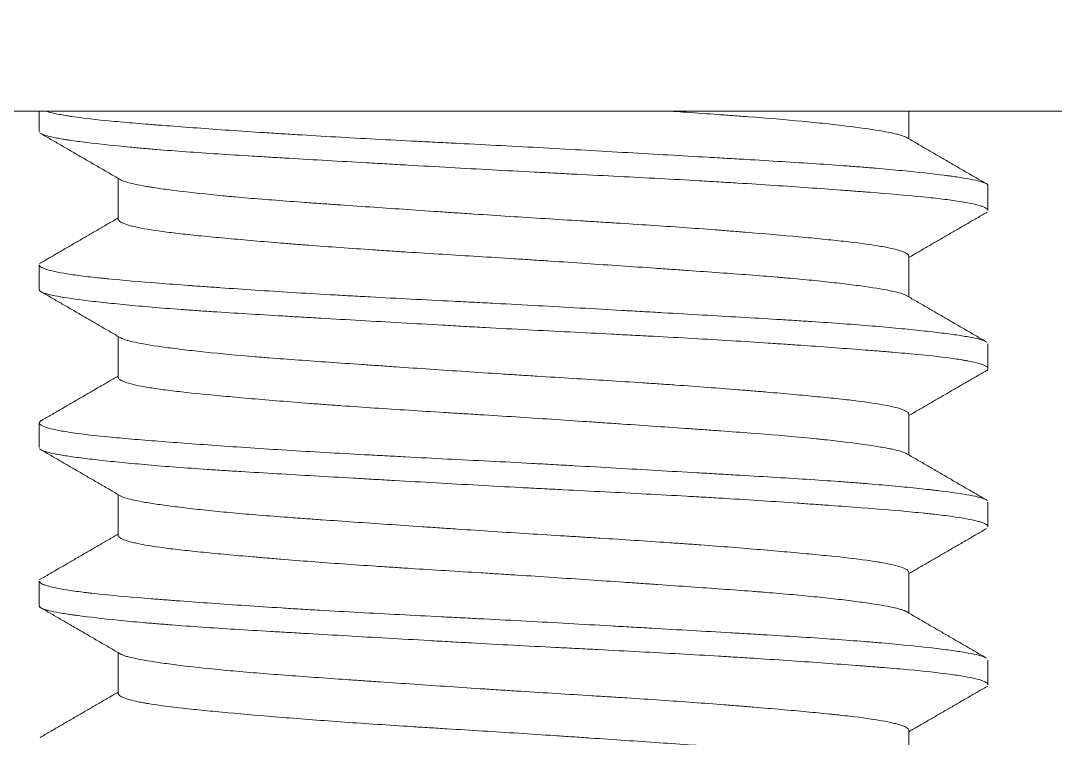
# Model space of a CAD drawing. Header units: millimetres. Extents: x 5401 to 6241, y 1473 to 2067.
# Drawn here: x 5785.47 to 5792.02, y 1698.27 to 1702.81 of the extents above; entities that cross this region are included whole.
import ezdxf

# ---------------------------------------------------------------- set-up
doc = ezdxf.new("R2010")
doc.units = ezdxf.units.MM
doc.layers.add('DIM', color=3, linetype='Continuous')
doc.styles.get("Standard").update_dxf_attribs({"font": 'arial.ttf'})
doc.dimstyles.new('사본 ISO-25', dxfattribs={"dimtxt": 7, "dimasz": 7, "dimexe": 2.1, "dimexo": 2.1, "dimgap": 2, "dimtad": 1, "dimtih": 1, "dimtoh": 1, "dimdec": 1, "dimdsep": 46, "dimtxsty": 'Standard', "dimcen": 0, "dimclrd": 3, "dimclre": 3, "dimclrt": 4, "dimazin": 2, "dimtp": 0.1, "dimtm": 0.1, "dimtfac": 0.714286, "dimtdec": 1, "dimtmove": 0, "dimatfit": 3, "dimfxl": 1, "dimarcsym": 0})

msp = doc.modelspace()

# ---------------------------------------------------------------- linework, layer by layer
at = {"color": 7, "linetype": 'Continuous', "lineweight": 18}
for p, q in [((5804.3896, 1702.2367), (5755.7896, 1702.2367)), ((5785.5897, 1702.1086), (5785.5897, 1702.2367)), ((5791.0897, 1702.2367), (5791.0897, 1702.062)), ((5786.0897, 1701.5534), (5786.0897, 1701.8115)), ((5791.5897, 1701.7646), (5791.5897, 1701.6094)), ((5791.0897, 1701.32), (5791.0897, 1701.062)), ((5785.5897, 1701.1093), (5785.5897, 1701.264)), ((5786.0897, 1700.5531), (5786.0897, 1700.8117)), ((5791.5897, 1700.7644), (5791.5897, 1700.6086)), ((5791.0897, 1700.3205), (5791.0897, 1700.062)), ((5785.5897, 1700.1092), (5785.5897, 1700.2648)), ((5786.0897, 1699.553), (5786.0897, 1699.8115)), ((5791.5897, 1699.7641), (5791.5897, 1699.6094)), ((5791.0897, 1699.3204), (5791.0897, 1699.0618)), ((5785.5897, 1699.1089), (5785.5897, 1699.2642)), ((5786.0897, 1698.5535), (5786.0897, 1698.8114)), ((5791.5897, 1698.7649), (5791.5897, 1698.6089)), ((5791.0897, 1698.3202), (5791.0897, 1698.062))]:
    msp.add_line(p, q, dxfattribs=at)
for points, knots in [([(5791.5897, 1701.7646), (5791.5898, 1701.7663), (5791.5894, 1701.7679), (5791.5878, 1701.7707), (5791.5869, 1701.7719), (5791.5846, 1701.7742), (5791.5832, 1701.7754), (5791.5682, 1701.7858), (5791.5389, 1701.7946), (5791.4719, 1701.8082), (5791.4457, 1701.8128), (5791.4006, 1701.8197), (5791.3845, 1701.8221), (5791.359, 1701.8256), (5791.3502, 1701.8268), (5791.3322, 1701.8292), (5791.3229, 1701.8304), (5791.238, 1701.8412), (5791.1489, 1701.851), (5790.9953, 1701.8659), (5790.9408, 1701.8708), (5790.8683, 1701.877), (5790.8536, 1701.8783), (5790.8238, 1701.8807), (5790.8086, 1701.882), (5790.7626, 1701.8856), (5790.7313, 1701.888), (5790.5717, 1701.8999), (5790.4342, 1701.9089), (5790.2132, 1701.9225), (5790.1371, 1701.927), (5790.0191, 1701.9339), (5789.9791, 1701.9363), (5789.8987, 1701.941), (5789.8581, 1701.9433), (5789.6537, 1701.9551), (5789.4852, 1701.9648), (5789.2247, 1701.9797), (5789.1366, 1701.9847), (5788.9579, 1701.9948), (5788.8686, 1701.9998), (5788.6902, 1702.0096), (5788.601, 1702.0144), (5788.4227, 1702.0238), (5788.3336, 1702.0283), (5788.2001, 1702.0351), (5788.1556, 1702.0374), (5788.0666, 1702.0419), (5788.022, 1702.0442), (5787.8897, 1702.051), (5787.8028, 1702.0555), (5787.5465, 1702.0692), (5787.381, 1702.0785), (5787.1812, 1702.0907), (5787.1416, 1702.0931), (5787.0631, 1702.0981), (5787.0245, 1702.1006), (5786.9105, 1702.108), (5786.7638, 1702.1179), (5786.6272, 1702.1278), (5786.4956, 1702.1375), (5786.4324, 1702.1422), (5786.3414, 1702.1492), (5786.3116, 1702.1516), (5786.254, 1702.1562), (5786.226, 1702.1585), (5786.1448, 1702.1653), (5786.0941, 1702.1698), (5785.9521, 1702.1834), (5785.871, 1702.1926), (5785.7956, 1702.2035), (5785.7874, 1702.2047), (5785.7716, 1702.2071), (5785.7487, 1702.2107), (5785.728, 1702.2144), (5785.6896, 1702.2218), (5785.6614, 1702.2282), (5785.6397, 1702.2347), (5785.635, 1702.2363)], [0, 0, 0, 0, 0.010496, 0.010496, 0.018037, 0.018037, 0.025578, 0.025578, 0.085906, 0.085906, 0.11607, 0.11607, 0.131153, 0.131153, 0.138694, 0.138694, 0.146235, 0.146235, 0.206563, 0.206563, 0.236727, 0.236727, 0.244268, 0.244268, 0.251809, 0.251809, 0.266891, 0.266891, 0.327219, 0.327219, 0.357383, 0.357383, 0.372465, 0.372465, 0.387547, 0.387547, 0.447876, 0.447876, 0.47804, 0.47804, 0.508204, 0.508204, 0.538368, 0.538368, 0.568532, 0.568532, 0.583614, 0.583614, 0.598696, 0.598696, 0.62886, 0.62886, 0.689189, 0.689189, 0.704271, 0.704271, 0.719353, 0.719353, 0.749517, 0.779681, 0.779681, 0.809845, 0.809845, 0.824927, 0.824927, 0.840009, 0.840009, 0.870173, 0.870173, 0.930502, 0.930502, 0.938043, 0.938043, 0.945584, 0.960666, 0.960666, 0.99083, 1, 1, 1, 1]), ([(5791.076, 1702.07), (5791.0672, 1702.0752), (5791.054, 1702.0804), (5791.0288, 1702.0878), (5791.0202, 1702.0902), (5791.0012, 1702.0948), (5790.9908, 1702.0972), (5790.9571, 1702.1043), (5790.9314, 1702.109), (5790.8451, 1702.1234), (5790.7753, 1702.1332), (5790.6726, 1702.1457), (5790.6513, 1702.1482), (5790.6071, 1702.1532), (5790.5842, 1702.1558), (5790.5137, 1702.1633), (5790.4644, 1702.1683), (5790.309, 1702.183), (5790.196, 1702.1923), (5790.0579, 1702.2028), (5790.0424, 1702.204), (5790.0111, 1702.2063), (5789.9952, 1702.2075), (5789.9475, 1702.211), (5789.9153, 1702.2133), (5789.8177, 1702.2204), (5789.7511, 1702.2251), (5789.6559, 1702.2317), (5789.6285, 1702.2336), (5789.6009, 1702.2355)], [0, 0, 0, 0, 0.097221, 0.097221, 0.140624, 0.140624, 0.184026, 0.184026, 0.270832, 0.270832, 0.444443, 0.444443, 0.487846, 0.487846, 0.531249, 0.531249, 0.618055, 0.618055, 0.791666, 0.791666, 0.813368, 0.813368, 0.835069, 0.835069, 0.878472, 0.878472, 0.965278, 0.965278, 1, 1, 1, 1]), ([(5785.5997, 1702.0958), (5785.6006, 1702.0952), (5785.6016, 1702.0946), (5785.6193, 1702.085), (5785.6515, 1702.0761), (5785.7117, 1702.0647), (5785.7247, 1702.0624), (5785.7458, 1702.0589), (5785.753, 1702.0578), (5785.768, 1702.0554), (5785.8067, 1702.0496), (5785.8509, 1702.0437), (5785.9676, 1702.0293), (5786.0593, 1702.0195), (5786.1784, 1702.0082), (5786.1919, 1702.007), (5786.2193, 1702.0045), (5786.2332, 1702.0032), (5786.2755, 1701.9995), (5786.3044, 1701.997), (5786.3931, 1701.9897), (5786.4549, 1701.9849), (5786.6485, 1701.9708), (5786.7881, 1701.9619), (5786.9577, 1701.9516), (5786.9767, 1701.9505), (5787.0149, 1701.9482), (5787.0726, 1701.9447), (5787.1311, 1701.9413), (5787.2494, 1701.9343), (5787.4103, 1701.925), (5787.5773, 1701.9154), (5787.7049, 1701.9081), (5787.7693, 1701.9044), (5787.8346, 1701.9007), (5787.8783, 1701.8982), (5787.9003, 1701.8969), (5788.0983, 1701.8856), (5788.2754, 1701.8756), (5788.5425, 1701.861), (5788.6318, 1701.8563), (5788.7661, 1701.8493), (5788.811, 1701.847), (5788.9008, 1701.8424), (5788.9458, 1701.8401), (5789.1688, 1701.8287), (5789.3429, 1701.8199), (5789.5975, 1701.8061), (5789.6813, 1701.8015), (5789.8053, 1701.7943), (5789.8464, 1701.7919), (5789.9279, 1701.7871), (5789.968, 1701.7847), (5790.1658, 1701.7725), (5790.3148, 1701.7625), (5790.5245, 1701.7477), (5790.5922, 1701.7428), (5790.6901, 1701.7355), (5790.7222, 1701.7331), (5790.7846, 1701.7284), (5790.8149, 1701.726), (5790.9627, 1701.7145), (5791.0678, 1701.7056), (5791.2062, 1701.6919), (5791.249, 1701.6873), (5791.328, 1701.6779), (5791.3635, 1701.6731), (5791.4585, 1701.6587), (5791.5066, 1701.6489), (5791.5475, 1701.6364), (5791.5547, 1701.6339), (5791.5671, 1701.6288), (5791.5724, 1701.6263), (5791.585, 1701.6188), (5791.5894, 1701.6139), (5791.5897, 1701.6089), (5791.5897, 1701.6087), (5791.5897, 1701.6085)], [0, 0, 0, 0, 0.003745, 0.003745, 0.062265, 0.062265, 0.076895, 0.076895, 0.08421, 0.08421, 0.091526, 0.120786, 0.120786, 0.179306, 0.179306, 0.186621, 0.186621, 0.193937, 0.193937, 0.208567, 0.208567, 0.237827, 0.237827, 0.296348, 0.296348, 0.303663, 0.303663, 0.310978, 0.325608, 0.325608, 0.354868, 0.384128, 0.384128, 0.398759, 0.406074, 0.406074, 0.413389, 0.413389, 0.471909, 0.471909, 0.501169, 0.501169, 0.5158, 0.5158, 0.53043, 0.53043, 0.58895, 0.58895, 0.618211, 0.618211, 0.632841, 0.632841, 0.647471, 0.647471, 0.705991, 0.705991, 0.735252, 0.735252, 0.749882, 0.749882, 0.764512, 0.764512, 0.823033, 0.823033, 0.852293, 0.852293, 0.881553, 0.881553, 0.940074, 0.940074, 0.954704, 0.954704, 0.969334, 0.969334, 0.998594, 0.998594, 1, 1, 1, 1]), ([(5786.1016, 1701.8046), (5786.1025, 1701.804), (5786.1035, 1701.8035), (5786.1127, 1701.7982), (5786.1243, 1701.7936), (5786.1691, 1701.7799), (5786.2121, 1701.7707), (5786.2755, 1701.7599), (5786.2828, 1701.7587), (5786.2977, 1701.7563), (5786.3054, 1701.7551), (5786.3291, 1701.7514), (5786.3456, 1701.749), (5786.3972, 1701.7416), (5786.4346, 1701.7367), (5786.555, 1701.7218), (5786.6465, 1701.7118), (5786.7625, 1701.7007), (5786.7756, 1701.6995), (5786.8021, 1701.697), (5786.8154, 1701.6958), (5786.8559, 1701.6922), (5786.8833, 1701.6898), (5786.9674, 1701.6827), (5787.0836, 1701.6734), (5787.2079, 1701.6642), (5787.3043, 1701.6573), (5787.3532, 1701.6538), (5787.4034, 1701.6502), (5787.437, 1701.6478), (5787.454, 1701.6466), (5787.6074, 1701.6359), (5787.7479, 1701.6263), (5787.9648, 1701.6114), (5788.0381, 1701.6064), (5788.1497, 1701.5989), (5788.1871, 1701.5964), (5788.2437, 1701.5926), (5788.2626, 1701.5913), (5788.3004, 1701.5888), (5788.3193, 1701.5875), (5788.4137, 1701.5812), (5788.4892, 1701.5763), (5788.6398, 1701.5666), (5788.715, 1701.5619), (5788.8653, 1701.5526), (5788.9403, 1701.548), (5789.0527, 1701.5411), (5789.0902, 1701.5387), (5789.1646, 1701.5341), (5789.2015, 1701.5318), (5789.3843, 1701.5202), (5789.5256, 1701.5108), (5789.7301, 1701.4963), (5789.7971, 1701.4914), (5789.8956, 1701.4839), (5789.9279, 1701.4814), (5789.9914, 1701.4763), (5790.0226, 1701.4738), (5790.1756, 1701.4614), (5790.2892, 1701.4514), (5790.4201, 1701.4395), (5790.4458, 1701.4371), (5790.4959, 1701.4324), (5790.5204, 1701.43), (5790.5916, 1701.423), (5790.636, 1701.4184), (5790.7605, 1701.4045), (5790.8317, 1701.3952), (5790.9058, 1701.3832), (5790.9199, 1701.3807), (5790.9465, 1701.3758), (5790.9589, 1701.3734), (5790.9936, 1701.3659), (5791.0133, 1701.361), (5791.0625, 1701.346), (5791.0821, 1701.3359), (5791.0891, 1701.324), (5791.0897, 1701.3219), (5791.0897, 1701.3199)], [0, 0, 0, 0, 0.003579, 0.003579, 0.033397, 0.033397, 0.093035, 0.093035, 0.100489, 0.100489, 0.107944, 0.107944, 0.122853, 0.122853, 0.152672, 0.152672, 0.212309, 0.212309, 0.219764, 0.219764, 0.227219, 0.227219, 0.242128, 0.242128, 0.271947, 0.301766, 0.301766, 0.316675, 0.32413, 0.32413, 0.331584, 0.331584, 0.391222, 0.391222, 0.42104, 0.42104, 0.43595, 0.43595, 0.443404, 0.443404, 0.450859, 0.450859, 0.480678, 0.480678, 0.510497, 0.510497, 0.540315, 0.540315, 0.555225, 0.555225, 0.570134, 0.570134, 0.629771, 0.629771, 0.65959, 0.65959, 0.674499, 0.674499, 0.689409, 0.689409, 0.749046, 0.749046, 0.763956, 0.763956, 0.778865, 0.778865, 0.808684, 0.808684, 0.868321, 0.868321, 0.88323, 0.88323, 0.89814, 0.89814, 0.927959, 0.927959, 0.987596, 0.987596, 1, 1, 1, 1]), ([(5791.0738, 1701.0713), (5791.0697, 1701.0735), (5791.0647, 1701.0758), (5791.0529, 1701.0804), (5791.046, 1701.0827), (5791.023, 1701.0896), (5791.0043, 1701.0943), (5790.9385, 1701.1083), (5790.8818, 1701.1178), (5790.7942, 1701.1301), (5790.7758, 1701.1326), (5790.7378, 1701.1376), (5790.718, 1701.1401), (5790.6568, 1701.1476), (5790.5697, 1701.1576), (5790.4719, 1701.1676), (5790.3944, 1701.1749), (5790.3546, 1701.1786), (5790.3133, 1701.1822), (5790.2854, 1701.1846), (5790.2712, 1701.1858), (5790.1429, 1701.1966), (5790.0212, 1701.2057), (5789.8276, 1701.2197), (5789.7612, 1701.2244), (5789.6588, 1701.2315), (5789.6242, 1701.2339), (5789.5716, 1701.2376), (5789.5539, 1701.2388), (5789.5185, 1701.2412), (5789.5008, 1701.2424), (5789.3405, 1701.2535), (5789.1949, 1701.2634), (5788.9718, 1701.2785), (5788.8966, 1701.2836), (5788.7827, 1701.2911), (5788.7444, 1701.2936), (5788.668, 1701.2986), (5788.6299, 1701.3011), (5788.4399, 1701.3132), (5788.2893, 1701.3224), (5788.0657, 1701.3362), (5787.9915, 1701.3409), (5787.8807, 1701.3479), (5787.8441, 1701.3503), (5787.7718, 1701.355), (5787.736, 1701.3574), (5787.5588, 1701.3693), (5787.423, 1701.379), (5787.2607, 1701.3914), (5787.2286, 1701.3939), (5787.1651, 1701.399), (5787.1338, 1701.4015), (5787.0417, 1701.4091), (5786.9828, 1701.4141), (5786.8698, 1701.424), (5786.8157, 1701.4288), (5786.7124, 1701.4383), (5786.6631, 1701.443), (5786.593, 1701.45), (5786.5702, 1701.4524), (5786.5259, 1701.4571), (5786.5046, 1701.4594), (5786.4431, 1701.4664), (5786.4052, 1701.4711), (5786.3008, 1701.4852), (5786.2434, 1701.4949), (5786.1932, 1701.5061), (5786.1878, 1701.5074), (5786.1775, 1701.5099), (5786.1626, 1701.5137), (5786.1497, 1701.5174), (5786.1266, 1701.525), (5786.1026, 1701.5351), (5786.0922, 1701.545), (5786.09, 1701.5511), (5786.0898, 1701.5522), (5786.0897, 1701.5533)], [0, 0, 0, 0, 0.014571, 0.014571, 0.029624, 0.029624, 0.05973, 0.05973, 0.119942, 0.119942, 0.134995, 0.134995, 0.150048, 0.150048, 0.180153, 0.210259, 0.210259, 0.225312, 0.232839, 0.232839, 0.240365, 0.240365, 0.300577, 0.300577, 0.330683, 0.330683, 0.345736, 0.345736, 0.353263, 0.353263, 0.360789, 0.360789, 0.421001, 0.421001, 0.451107, 0.451107, 0.46616, 0.46616, 0.481213, 0.481213, 0.541425, 0.541425, 0.571531, 0.571531, 0.586584, 0.586584, 0.601637, 0.601637, 0.661848, 0.661848, 0.676901, 0.676901, 0.691954, 0.691954, 0.72206, 0.72206, 0.752166, 0.752166, 0.782272, 0.782272, 0.797325, 0.797325, 0.812378, 0.812378, 0.842484, 0.842484, 0.902696, 0.902696, 0.910222, 0.910222, 0.917749, 0.932802, 0.932802, 0.962908, 0.993014, 0.993014, 1, 1, 1, 1]), ([(5791.5763, 1700.7797), (5791.5602, 1700.7884), (5791.5298, 1700.7968), (5791.461, 1700.8102), (5791.4335, 1700.8148), (5791.3712, 1700.8241), (5791.3017, 1700.8335), (5791.2178, 1700.8432), (5791.1495, 1700.8506), (5791.1257, 1700.853), (5791.0765, 1700.858), (5791.0509, 1700.8605), (5790.9192, 1700.873), (5790.8022, 1700.8829), (5790.6097, 1700.897), (5790.5427, 1700.9016), (5790.4378, 1700.9085), (5790.4022, 1700.9107), (5790.3475, 1700.9142), (5790.3292, 1700.9153), (5790.2922, 1700.9176), (5790.2736, 1700.9187), (5790.1053, 1700.929), (5789.9486, 1700.9381), (5789.7029, 1700.9523), (5789.6193, 1700.9571), (5789.5125, 1700.9632), (5789.4695, 1700.9657), (5789.4261, 1700.9682), (5789.361, 1700.9719), (5789.3175, 1700.9744), (5789.0992, 1700.9868), (5788.9226, 1700.9969), (5788.6549, 1701.0115), (5788.5651, 1701.0163), (5788.4523, 1701.0222), (5788.4297, 1701.0234), (5788.3847, 1701.0257), (5788.3173, 1701.0292), (5788.2504, 1701.0326), (5788.0284, 1701.0439), (5787.8543, 1701.0527), (5787.6409, 1701.0642), (5787.5772, 1701.0677), (5787.514, 1701.0712), (5787.472, 1701.0736), (5787.451, 1701.0747), (5787.347, 1701.0807), (5787.2659, 1701.0855), (5787.0289, 1701.1), (5786.8793, 1701.11), (5786.7029, 1701.1224), (5786.6681, 1701.1249), (5786.6168, 1701.1286), (5786.5998, 1701.1298), (5786.5662, 1701.1323), (5786.5497, 1701.1335), (5786.4678, 1701.1396), (5786.4054, 1701.1443), (5786.2276, 1701.1581), (5786.1214, 1701.167), (5786.0161, 1701.1773), (5786.0046, 1701.1785), (5785.982, 1701.1808), (5785.9709, 1701.1819), (5785.9383, 1701.1854), (5785.9175, 1701.1877), (5785.8581, 1701.1948), (5785.8223, 1701.1995), (5785.7261, 1701.2138), (5785.6769, 1701.2237), (5785.6346, 1701.2363), (5785.6271, 1701.2388), (5785.6142, 1701.2438), (5785.6088, 1701.2463), (5785.5955, 1701.2538), (5785.5907, 1701.2587), (5785.5898, 1701.2638), (5785.5898, 1701.2642), (5785.5898, 1701.2646)], [0, 0, 0, 0, 0.056027, 0.056027, 0.085452, 0.085452, 0.114878, 0.144304, 0.144304, 0.159016, 0.159016, 0.173729, 0.173729, 0.232581, 0.232581, 0.262006, 0.262006, 0.276719, 0.276719, 0.284075, 0.284075, 0.291432, 0.291432, 0.350283, 0.350283, 0.379709, 0.379709, 0.387065, 0.394422, 0.394422, 0.409134, 0.409134, 0.467986, 0.467986, 0.497411, 0.497411, 0.504768, 0.504768, 0.512124, 0.526837, 0.526837, 0.585688, 0.585688, 0.600401, 0.607757, 0.607757, 0.615114, 0.615114, 0.644539, 0.644539, 0.703391, 0.703391, 0.718104, 0.718104, 0.72546, 0.72546, 0.732816, 0.732816, 0.762242, 0.762242, 0.821093, 0.821093, 0.82845, 0.82845, 0.835806, 0.835806, 0.850519, 0.850519, 0.879945, 0.879945, 0.938796, 0.938796, 0.953509, 0.953509, 0.968222, 0.968222, 0.997647, 0.997647, 1, 1, 1, 1]), ([(5785.5898, 1701.1078), (5785.5901, 1701.1039), (5785.5931, 1701.1001), (5785.6023, 1701.0941), (5785.6068, 1701.0918), (5785.6178, 1701.0872), (5785.6243, 1701.085), (5785.6468, 1701.0782), (5785.6657, 1701.0737), (5785.7338, 1701.0601), (5785.7943, 1701.0509), (5785.8894, 1701.0389), (5785.9094, 1701.0365), (5785.9511, 1701.0316), (5785.9728, 1701.0292), (5786.0402, 1701.0218), (5786.1367, 1701.0119), (5786.246, 1701.002), (5786.3618, 1700.9922), (5786.4229, 1700.9873), (5786.5195, 1700.9801), (5786.5524, 1700.9778), (5786.6193, 1700.9731), (5786.6533, 1700.9708), (5786.7571, 1700.964), (5786.9, 1700.955), (5787.0519, 1700.9459), (5787.1692, 1700.939), (5787.2288, 1700.9356), (5787.2896, 1700.932), (5787.3304, 1700.9297), (5787.351, 1700.9285), (5787.5364, 1700.9178), (5787.7055, 1700.9081), (5787.9653, 1700.8932), (5788.0529, 1700.8882), (5788.186, 1700.8807), (5788.2306, 1700.8782), (5788.2979, 1700.8744), (5788.3205, 1700.8732), (5788.3654, 1700.8707), (5788.4777, 1700.8645), (5788.5895, 1700.8585), (5788.7678, 1700.8492), (5788.9456, 1700.8401), (5789.1222, 1700.8311), (5789.2322, 1700.8254), (5789.2542, 1700.8243), (5789.2982, 1700.822), (5789.3201, 1700.8209), (5789.3856, 1700.8175), (5789.4289, 1700.8152), (5789.6432, 1700.8037), (5789.8083, 1700.7944), (5790.0463, 1700.7799), (5790.1241, 1700.775), (5790.2192, 1700.7687), (5790.2382, 1700.7675), (5790.2757, 1700.765), (5790.3314, 1700.7612), (5790.3856, 1700.7575), (5790.4919, 1700.7501), (5790.5601, 1700.7451), (5790.691, 1700.7355), (5790.7538, 1700.7308), (5790.8438, 1700.7238), (5790.8878, 1700.7203), (5790.9303, 1700.7169), (5790.9582, 1700.7146), (5790.9721, 1700.7135), (5791.04, 1700.7077), (5791.0907, 1700.7032), (5791.2322, 1700.6896), (5791.3125, 1700.6804), (5791.395, 1700.6684), (5791.4107, 1700.666), (5791.4328, 1700.6623), (5791.4399, 1700.6611), (5791.4537, 1700.6586), (5791.4868, 1700.6524), (5791.5137, 1700.6462), (5791.5663, 1700.6313), (5791.5857, 1700.6213), (5791.5901, 1700.6092), (5791.5899, 1700.6068), (5791.5876, 1700.6021), (5791.5854, 1700.5997), (5791.5813, 1700.5967), (5791.5802, 1700.596), (5791.5791, 1700.5953)], [0, 0, 0, 0, 0.022687, 0.022687, 0.036588, 0.036588, 0.05049, 0.05049, 0.078292, 0.078292, 0.133897, 0.133897, 0.147798, 0.147798, 0.161699, 0.161699, 0.189502, 0.217304, 0.217304, 0.245107, 0.245107, 0.259008, 0.259008, 0.272909, 0.272909, 0.300712, 0.328514, 0.328514, 0.342416, 0.349366, 0.349366, 0.356317, 0.356317, 0.411922, 0.411922, 0.439724, 0.439724, 0.453626, 0.453626, 0.460576, 0.460576, 0.467527, 0.495329, 0.495329, 0.523132, 0.550934, 0.550934, 0.557885, 0.557885, 0.564835, 0.564835, 0.578737, 0.578737, 0.634342, 0.634342, 0.662144, 0.662144, 0.669095, 0.669095, 0.676045, 0.689947, 0.689947, 0.717749, 0.717749, 0.745552, 0.745552, 0.759453, 0.766403, 0.766403, 0.773354, 0.773354, 0.801157, 0.801157, 0.856762, 0.856762, 0.870663, 0.870663, 0.877613, 0.877613, 0.884564, 0.912366, 0.912366, 0.967971, 0.967971, 0.981873, 0.981873, 0.995774, 0.995774, 1, 1, 1, 1]), ([(5786.1102, 1700.8), (5786.1155, 1700.7974), (5786.1218, 1700.7949), (5786.136, 1700.79), (5786.1436, 1700.7877), (5786.1605, 1700.783), (5786.1698, 1700.7807), (5786.2202, 1700.7691), (5786.2733, 1700.7597), (5786.3718, 1700.7451), (5786.4078, 1700.7402), (5786.4666, 1700.7327), (5786.487, 1700.7302), (5786.5291, 1700.7252), (5786.5508, 1700.7227), (5786.6625, 1700.7102), (5786.7621, 1700.7003), (5786.8994, 1700.6884), (5786.9415, 1700.6849), (5786.9851, 1700.6813), (5787.0145, 1700.679), (5787.0294, 1700.6778), (5787.1043, 1700.6719), (5787.166, 1700.6673), (5787.3559, 1700.6534), (5787.4891, 1700.6441), (5787.6639, 1700.6321), (5787.6993, 1700.6296), (5787.753, 1700.6259), (5787.771, 1700.6247), (5787.8071, 1700.6222), (5787.8252, 1700.621), (5787.9159, 1700.6148), (5787.9889, 1700.6098), (5788.2099, 1700.5948), (5788.3594, 1700.5847), (5788.5302, 1700.5737), (5788.5493, 1700.5724), (5788.5874, 1700.57), (5788.6065, 1700.5688), (5788.6636, 1700.5651), (5788.7016, 1700.5628), (5788.815, 1700.5557), (5788.89, 1700.5511), (5789.1134, 1700.5373), (5789.26, 1700.5282), (5789.4222, 1700.5175), (5789.4402, 1700.5163), (5789.4759, 1700.5139), (5789.5292, 1700.5104), (5789.5815, 1700.5068), (5789.6848, 1700.4995), (5789.8192, 1700.4898), (5789.9471, 1700.4799), (5790.0404, 1700.4724), (5790.0711, 1700.4699), (5790.1316, 1700.4649), (5790.1616, 1700.4624), (5790.2493, 1700.4549), (5790.361, 1700.445), (5790.5132, 1700.4309), (5790.6045, 1700.4217), (5790.6691, 1700.4147), (5790.69, 1700.4124), (5790.7304, 1700.4077), (5790.7499, 1700.4054), (5790.8429, 1700.3936), (5790.9045, 1700.3841), (5790.9781, 1700.3695), (5790.9995, 1700.3645), (5791.0267, 1700.357), (5791.035, 1700.3544), (5791.0497, 1700.3494), (5791.0562, 1700.3469), (5791.0806, 1700.336), (5791.0899, 1700.3277), (5791.0897, 1700.3197)], [0, 0, 0, 0, 0.01662, 0.01662, 0.031673, 0.031673, 0.046726, 0.046726, 0.106938, 0.106938, 0.137044, 0.137044, 0.152097, 0.152097, 0.16715, 0.16715, 0.227362, 0.227362, 0.242415, 0.249941, 0.249941, 0.257468, 0.257468, 0.287574, 0.287574, 0.347786, 0.347786, 0.362839, 0.362839, 0.370365, 0.370365, 0.377892, 0.377892, 0.407998, 0.407998, 0.46821, 0.46821, 0.475736, 0.475736, 0.483263, 0.483263, 0.498316, 0.498316, 0.528422, 0.528422, 0.588634, 0.588634, 0.596161, 0.596161, 0.603687, 0.61874, 0.61874, 0.648846, 0.678952, 0.678952, 0.694005, 0.694005, 0.709058, 0.709058, 0.739164, 0.76927, 0.799376, 0.799376, 0.814429, 0.814429, 0.829482, 0.829482, 0.889694, 0.889694, 0.9198, 0.9198, 0.934853, 0.934853, 0.949906, 0.949906, 1, 1, 1, 1]), ([(5791.079, 1700.0682), (5791.0708, 1700.0736), (5791.0579, 1700.079), (5791.0255, 1700.089), (5791.0073, 1700.0936), (5790.9747, 1700.1006), (5790.963, 1700.103), (5790.9378, 1700.1077), (5790.9243, 1700.1101), (5790.8533, 1700.1222), (5790.7843, 1700.1319), (5790.6632, 1700.1469), (5790.609, 1700.1531), (5790.5501, 1700.1594), (5790.5262, 1700.162), (5790.514, 1700.1632), (5790.477, 1700.167), (5790.4517, 1700.1695), (5790.3227, 1700.1818), (5790.2104, 1700.1911), (5790.0285, 1700.2051), (5789.9657, 1700.2097), (5789.8842, 1700.2156), (5789.8678, 1700.2168), (5789.8347, 1700.2191), (5789.7849, 1700.2227), (5789.7344, 1700.2262), (5789.5645, 1700.2381), (5789.4236, 1700.2478), (5789.2412, 1700.2602), (5789.2044, 1700.2627), (5789.1302, 1700.2678), (5789.0926, 1700.2703), (5788.9799, 1700.278), (5788.8295, 1700.2881), (5788.6785, 1700.298), (5788.5273, 1700.3076), (5788.4516, 1700.3124), (5788.3378, 1700.3194), (5788.2999, 1700.3218), (5788.2239, 1700.3264), (5788.1861, 1700.3288), (5788.0736, 1700.3357), (5787.9997, 1700.3403), (5787.7809, 1700.3543), (5787.6391, 1700.3637), (5787.4672, 1700.376), (5787.433, 1700.3784), (5787.3659, 1700.3834), (5787.3328, 1700.3859), (5787.2352, 1700.3934), (5787.1093, 1700.4034), (5786.9915, 1700.4134), (5786.9063, 1700.4208), (5786.8784, 1700.4232), (5786.8236, 1700.4281), (5786.7968, 1700.4306), (5786.6654, 1700.4426), (5786.572, 1700.4518), (5786.4489, 1700.4657), (5786.4108, 1700.4704), (5786.3578, 1700.4775), (5786.3409, 1700.4799), (5786.3085, 1700.4847), (5786.2931, 1700.4871), (5786.2204, 1700.4993), (5786.1757, 1700.5092), (5786.1286, 1700.5242), (5786.1131, 1700.5305), (5786.1029, 1700.5369), (5786.0993, 1700.5394), (5786.0977, 1700.5407), (5786.0935, 1700.5444), (5786.0916, 1700.5469), (5786.0901, 1700.5506), (5786.0899, 1700.5517), (5786.0898, 1700.5529)], [0, 0, 0, 0, 0.034961, 0.034961, 0.064894, 0.064894, 0.079861, 0.079861, 0.094827, 0.094827, 0.154693, 0.154693, 0.184626, 0.192109, 0.192109, 0.199593, 0.199593, 0.214559, 0.214559, 0.274425, 0.274425, 0.304358, 0.304358, 0.311841, 0.311841, 0.319324, 0.334291, 0.334291, 0.394157, 0.394157, 0.409123, 0.409123, 0.42409, 0.42409, 0.454023, 0.483956, 0.483956, 0.513889, 0.513889, 0.528855, 0.528855, 0.543822, 0.543822, 0.573755, 0.573755, 0.63362, 0.63362, 0.648587, 0.648587, 0.663553, 0.663553, 0.693486, 0.723419, 0.723419, 0.738386, 0.738386, 0.753352, 0.753352, 0.813218, 0.813218, 0.843151, 0.843151, 0.858118, 0.858118, 0.873084, 0.873084, 0.93295, 0.93295, 0.962883, 0.970366, 0.970366, 0.977849, 0.977849, 0.992816, 0.992816, 1, 1, 1, 1]), ([(5791.5809, 1699.777), (5791.5792, 1699.7781), (5791.5774, 1699.7792), (5791.573, 1699.7814), (5791.5706, 1699.7826), (5791.5651, 1699.7848), (5791.5621, 1699.786), (5791.5525, 1699.7894), (5791.545, 1699.7917), (5791.5198, 1699.7984), (5791.4991, 1699.8029), (5791.4257, 1699.8165), (5791.3617, 1699.8258), (5791.2721, 1699.8367), (5791.2619, 1699.838), (5791.2411, 1699.8404), (5791.2092, 1699.8441), (5791.1755, 1699.8478), (5791.1057, 1699.8552), (5791.0061, 1699.8651), (5790.8939, 1699.8749), (5790.8048, 1699.8823), (5790.7591, 1699.8859), (5790.7115, 1699.8895), (5790.6793, 1699.8919), (5790.6631, 1699.8931), (5790.5151, 1699.9037), (5790.3744, 1699.9127), (5790.1501, 1699.9262), (5790.0731, 1699.9308), (5789.9542, 1699.9377), (5789.914, 1699.9401), (5789.8325, 1699.9448), (5789.7911, 1699.9472), (5789.5835, 1699.9591), (5789.4133, 1699.9689), (5789.152, 1699.9838), (5789.0639, 1699.9888), (5788.9302, 1699.9963), (5788.8853, 1699.9988), (5788.7953, 1700.0038), (5788.7503, 1700.0063), (5788.6157, 1700.0136), (5788.5263, 1700.0184), (5788.3481, 1700.0276), (5788.1706, 1700.0366), (5787.9943, 1700.0456), (5787.8627, 1700.0524), (5787.8188, 1700.0547), (5787.7321, 1700.0593), (5787.6891, 1700.0616), (5787.4765, 1700.0731), (5787.3129, 1700.0825), (5787.0772, 1700.0971), (5787.0003, 1700.1021), (5786.8498, 1700.1121), (5786.705, 1700.1221), (5786.5713, 1700.1319), (5786.4429, 1700.1414), (5786.3814, 1700.1461), (5786.2934, 1700.153), (5786.2648, 1700.1553), (5786.2089, 1700.1599), (5786.1816, 1700.1622), (5786.1025, 1700.169), (5786.0535, 1700.1736), (5785.917, 1700.1872), (5785.8401, 1700.1965), (5785.7619, 1700.2086), (5785.7472, 1700.2111), (5785.7196, 1700.216), (5785.7068, 1700.2185), (5785.6714, 1700.2259), (5785.6518, 1700.2309), (5785.6049, 1700.2459), (5785.5893, 1700.2558), (5785.5899, 1700.2678), (5785.591, 1700.2702), (5785.5953, 1700.2748), (5785.5985, 1700.2771), (5785.6034, 1700.2798), (5785.6041, 1700.2802), (5785.6049, 1700.2806)], [0, 0, 0, 0, 0.006794, 0.006794, 0.01387, 0.01387, 0.020947, 0.020947, 0.0351, 0.0351, 0.063406, 0.063406, 0.120019, 0.120019, 0.127095, 0.127095, 0.134172, 0.148325, 0.148325, 0.176631, 0.204937, 0.204937, 0.21909, 0.226167, 0.226167, 0.233243, 0.233243, 0.289855, 0.289855, 0.318162, 0.318162, 0.332315, 0.332315, 0.346468, 0.346468, 0.40308, 0.40308, 0.431386, 0.431386, 0.445539, 0.445539, 0.459692, 0.459692, 0.487999, 0.487999, 0.516305, 0.544611, 0.544611, 0.558764, 0.558764, 0.572917, 0.572917, 0.629529, 0.629529, 0.657836, 0.657836, 0.686142, 0.714448, 0.714448, 0.742754, 0.742754, 0.756907, 0.756907, 0.77106, 0.77106, 0.799366, 0.799366, 0.855979, 0.855979, 0.870132, 0.870132, 0.884285, 0.884285, 0.912591, 0.912591, 0.969203, 0.969203, 0.983356, 0.983356, 0.997509, 0.997509, 1, 1, 1, 1]), ([(5785.6016, 1700.0947), (5785.6151, 1700.0869), (5785.6402, 1700.0793), (5785.6827, 1700.0703), (5785.6883, 1700.0692), (5785.7002, 1700.0669), (5785.7186, 1700.0634), (5785.7391, 1700.06), (5785.7829, 1700.0531), (5785.8486, 1700.0437), (5785.9287, 1700.0341), (5785.9943, 1700.0268), (5786.0171, 1700.0243), (5786.0644, 1700.0194), (5786.0891, 1700.0169), (5786.1657, 1700.0094), (5786.2737, 1699.9994), (5786.3933, 1699.9896), (5786.5186, 1699.9801), (5786.5841, 1699.9755), (5786.6867, 1699.9686), (5786.7217, 1699.9663), (5786.793, 1699.9618), (5786.8295, 1699.9595), (5787.0138, 1699.9481), (5787.1686, 1699.939), (5787.4114, 1699.925), (5787.4942, 1699.9202), (5787.621, 1699.9129), (5787.6637, 1699.9105), (5787.7501, 1699.9055), (5787.7935, 1699.903), (5788.0108, 1699.8906), (5788.1867, 1699.8806), (5788.4537, 1699.8658), (5788.5432, 1699.861), (5788.6783, 1699.8538), (5788.7236, 1699.8515), (5788.8135, 1699.8468), (5788.8583, 1699.8445), (5789.0811, 1699.8332), (5789.256, 1699.8243), (5789.5135, 1699.8107), (5789.5985, 1699.8061), (5789.7248, 1699.799), (5789.7664, 1699.7966), (5789.8485, 1699.7918), (5789.889, 1699.7894), (5790.0891, 1699.7774), (5790.2409, 1699.7675), (5790.4202, 1699.7551), (5790.4556, 1699.7526), (5790.5252, 1699.7476), (5790.5596, 1699.7452), (5790.6602, 1699.7378), (5790.7242, 1699.733), (5790.9068, 1699.719), (5791.0163, 1699.7101), (5791.1376, 1699.6987), (5791.161, 1699.6964), (5791.1951, 1699.693), (5791.2062, 1699.6918), (5791.228, 1699.6895), (5791.2812, 1699.6837), (5791.3284, 1699.6778), (5791.4306, 1699.6636), (5791.4839, 1699.6538), (5791.5267, 1699.6425), (5791.5312, 1699.6413), (5791.5397, 1699.6388), (5791.5438, 1699.6375), (5791.5551, 1699.6337), (5791.5616, 1699.6312), (5791.5781, 1699.6237), (5791.585, 1699.6188), (5791.5892, 1699.612), (5791.5898, 1699.6101), (5791.5897, 1699.6082)], [0, 0, 0, 0, 0.050188, 0.050188, 0.057516, 0.057516, 0.064845, 0.079503, 0.079503, 0.108818, 0.138133, 0.138133, 0.152791, 0.152791, 0.167449, 0.167449, 0.196764, 0.226079, 0.226079, 0.255394, 0.255394, 0.270052, 0.270052, 0.284709, 0.284709, 0.34334, 0.34334, 0.372655, 0.372655, 0.387313, 0.387313, 0.40197, 0.40197, 0.460601, 0.460601, 0.489916, 0.489916, 0.504574, 0.504574, 0.519231, 0.519231, 0.577862, 0.577862, 0.607177, 0.607177, 0.621834, 0.621834, 0.636492, 0.636492, 0.695122, 0.695122, 0.70978, 0.70978, 0.724438, 0.724438, 0.753753, 0.753753, 0.812383, 0.812383, 0.827041, 0.827041, 0.83437, 0.83437, 0.841699, 0.871014, 0.871014, 0.929644, 0.929644, 0.936973, 0.936973, 0.944302, 0.944302, 0.958959, 0.958959, 0.988275, 0.988275, 1, 1, 1, 1]), ([(5786.1025, 1699.8041), (5786.1073, 1699.8012), (5786.1133, 1699.7983), (5786.1443, 1699.7862), (5786.1812, 1699.7771), (5786.2445, 1699.7653), (5786.258, 1699.7629), (5786.2865, 1699.7581), (5786.3016, 1699.7557), (5786.3489, 1699.7484), (5786.4179, 1699.7387), (5786.4986, 1699.7287), (5786.5636, 1699.7212), (5786.586, 1699.7187), (5786.6323, 1699.7137), (5786.6562, 1699.7112), (5786.7301, 1699.7037), (5786.7816, 1699.6988), (5786.8892, 1699.6892), (5787.0012, 1699.6798), (5787.122, 1699.6706), (5787.2159, 1699.6637), (5787.2478, 1699.6613), (5787.3126, 1699.6567), (5787.3457, 1699.6543), (5787.5119, 1699.6425), (5787.6499, 1699.633), (5787.8641, 1699.6183), (5787.9549, 1699.6121), (5788.0476, 1699.6058), (5788.0848, 1699.6033), (5788.1036, 1699.602), (5788.1597, 1699.5982), (5788.1972, 1699.5957), (5788.3847, 1699.5831), (5788.535, 1699.5732), (5788.7612, 1699.559), (5788.8367, 1699.5544), (5788.9312, 1699.5486), (5788.9501, 1699.5474), (5788.9878, 1699.5451), (5789.0441, 1699.5416), (5789.0998, 1699.5381), (5789.2842, 1699.5266), (5789.4275, 1699.5174), (5789.6015, 1699.5054), (5789.6532, 1699.5018), (5789.7044, 1699.4981), (5789.7384, 1699.4956), (5789.7554, 1699.4944), (5789.8393, 1699.4882), (5789.9043, 1699.4832), (5790.0931, 1699.4683), (5790.2108, 1699.4583), (5790.3475, 1699.4461), (5790.3743, 1699.4437), (5790.4269, 1699.4389), (5790.4526, 1699.4365), (5790.5272, 1699.4294), (5790.5741, 1699.4248), (5790.7062, 1699.411), (5790.783, 1699.4018), (5790.8646, 1699.3898), (5790.8802, 1699.3874), (5790.9096, 1699.3825), (5790.9235, 1699.3801), (5790.9626, 1699.3728), (5790.9854, 1699.3678), (5791.0437, 1699.353), (5791.0696, 1699.3429), (5791.0873, 1699.3282), (5791.0899, 1699.3237), (5791.0897, 1699.3193)], [0, 0, 0, 0, 0.018607, 0.018607, 0.078244, 0.078244, 0.093153, 0.093153, 0.108063, 0.108063, 0.137881, 0.1677, 0.1677, 0.182609, 0.182609, 0.197519, 0.197519, 0.227338, 0.227338, 0.257156, 0.286975, 0.286975, 0.301884, 0.301884, 0.316794, 0.316794, 0.376431, 0.376431, 0.40625, 0.413704, 0.413704, 0.421159, 0.421159, 0.436069, 0.436069, 0.495706, 0.495706, 0.525525, 0.525525, 0.532979, 0.532979, 0.540434, 0.555343, 0.555343, 0.614981, 0.614981, 0.62989, 0.637345, 0.637345, 0.6448, 0.6448, 0.674618, 0.674618, 0.734256, 0.734256, 0.749165, 0.749165, 0.764074, 0.764074, 0.793893, 0.793893, 0.853531, 0.853531, 0.86844, 0.86844, 0.883349, 0.883349, 0.913168, 0.913168, 0.972805, 0.972805, 1, 1, 1, 1]), ([(5791.0723, 1699.072), (5791.0648, 1699.0759), (5791.0549, 1699.0798), (5791.0351, 1699.0861), (5791.0268, 1699.0884), (5791.0086, 1699.0931), (5790.9986, 1699.0954), (5790.945, 1699.1071), (5790.8893, 1699.1166), (5790.8038, 1699.1288), (5790.7859, 1699.1313), (5790.7484, 1699.1362), (5790.7289, 1699.1388), (5790.6679, 1699.1463), (5790.5813, 1699.1564), (5790.4843, 1699.1663), (5790.3822, 1699.1761), (5790.3286, 1699.181), (5790.2442, 1699.1881), (5790.2155, 1699.1905), (5790.1713, 1699.194), (5790.1564, 1699.1952), (5790.1264, 1699.1975), (5790.1113, 1699.1987), (5790.0352, 1699.2046), (5789.9726, 1699.2092), (5789.7798, 1699.2231), (5789.6445, 1699.2325), (5789.4847, 1699.2436), (5789.4669, 1699.2448), (5789.4309, 1699.2473), (5789.4129, 1699.2485), (5789.3585, 1699.2522), (5789.3222, 1699.2547), (5789.2127, 1699.2622), (5789.1391, 1699.2672), (5788.9165, 1699.2823), (5788.7658, 1699.2924), (5788.5743, 1699.3046), (5788.536, 1699.3071), (5788.4599, 1699.3118), (5788.4219, 1699.3142), (5788.3086, 1699.3212), (5788.1585, 1699.3304), (5788.0107, 1699.3396), (5787.9008, 1699.3466), (5787.8642, 1699.349), (5787.7915, 1699.3537), (5787.7552, 1699.3561), (5787.5761, 1699.3681), (5787.4397, 1699.3778), (5787.2448, 1699.3926), (5787.1815, 1699.3976), (5787.0891, 1699.4052), (5787.0587, 1699.4077), (5786.9989, 1699.4128), (5786.9696, 1699.4153), (5786.8838, 1699.4227), (5786.8292, 1699.4276), (5786.725, 1699.4371), (5786.626, 1699.4465), (5786.5372, 1699.4558), (5786.4746, 1699.4628), (5786.4543, 1699.4652), (5786.4156, 1699.4699), (5786.3971, 1699.4722), (5786.3084, 1699.484), (5786.2502, 1699.4936), (5786.1934, 1699.506), (5786.1775, 1699.5098), (5786.1635, 1699.5135), (5786.1546, 1699.5161), (5786.1503, 1699.5173), (5786.1301, 1699.5237), (5786.1048, 1699.5338), (5786.0933, 1699.5438), (5786.0902, 1699.5502), (5786.0898, 1699.5517), (5786.0897, 1699.5532)], [0, 0, 0, 0, 0.025338, 0.025338, 0.04042, 0.04042, 0.055502, 0.055502, 0.11583, 0.11583, 0.130912, 0.130912, 0.145994, 0.145994, 0.176158, 0.206322, 0.206322, 0.236486, 0.236486, 0.251568, 0.251568, 0.259109, 0.259109, 0.26665, 0.26665, 0.296814, 0.296814, 0.357142, 0.357142, 0.364683, 0.364683, 0.372224, 0.372224, 0.387306, 0.387306, 0.41747, 0.41747, 0.477799, 0.477799, 0.492881, 0.492881, 0.507963, 0.507963, 0.538127, 0.568291, 0.568291, 0.583373, 0.583373, 0.598455, 0.598455, 0.658783, 0.658783, 0.688947, 0.688947, 0.704029, 0.704029, 0.719111, 0.719111, 0.749275, 0.749275, 0.779439, 0.809603, 0.809603, 0.824685, 0.824685, 0.839767, 0.839767, 0.900096, 0.900096, 0.915178, 0.922719, 0.922719, 0.93026, 0.93026, 0.960424, 0.990588, 0.990588, 1, 1, 1, 1]), ([(5791.5731, 1698.7814), (5791.5725, 1698.7816), (5791.5719, 1698.7819), (5791.5514, 1698.7913), (5791.516, 1698.8001), (5791.4517, 1698.8116), (5791.4379, 1698.8139), (5791.4082, 1698.8186), (5791.3924, 1698.8209), (5791.3424, 1698.828), (5791.3055, 1698.8327), (5791.1845, 1698.8472), (5791.0899, 1698.8571), (5790.9539, 1698.8696), (5790.9258, 1698.8721), (5790.8682, 1698.8771), (5790.8387, 1698.8795), (5790.7482, 1698.8868), (5790.6852, 1698.8916), (5790.4882, 1698.9055), (5790.3463, 1698.9144), (5790.1553, 1698.9259), (5790.1166, 1698.9282), (5790.0386, 1698.9328), (5789.9992, 1698.9351), (5789.8798, 1698.9421), (5789.7175, 1698.9514), (5789.5492, 1698.9611), (5789.4207, 1698.9685), (5789.3775, 1698.9709), (5789.2903, 1698.9759), (5789.2461, 1698.9784), (5789.0254, 1698.991), (5788.848, 1699.0011), (5788.5805, 1699.0155), (5788.4912, 1699.0202), (5788.3568, 1699.0271), (5788.3119, 1699.0294), (5788.2445, 1699.0329), (5788.2221, 1699.034), (5788.1773, 1699.0363), (5788.155, 1699.0374), (5787.955, 1699.0476), (5787.7818, 1699.0565), (5787.5286, 1699.0703), (5787.4453, 1699.075), (5787.3426, 1699.081), (5787.3222, 1699.0822), (5787.2814, 1699.0846), (5787.261, 1699.0858), (5787.2006, 1699.0895), (5787.1609, 1699.0919), (5786.9653, 1699.1042), (5786.8182, 1699.1141), (5786.6115, 1699.1289), (5786.5449, 1699.1338), (5786.4646, 1699.1398), (5786.4487, 1699.141), (5786.4173, 1699.1434), (5786.3709, 1699.1469), (5786.3264, 1699.1504), (5786.182, 1699.1619), (5786.0795, 1699.1708), (5785.9678, 1699.1822), (5785.9355, 1699.1857), (5785.9051, 1699.1892), (5785.8853, 1699.1916), (5785.8756, 1699.1927), (5785.8283, 1699.1987), (5785.7944, 1699.2034), (5785.7042, 1699.2179), (5785.6595, 1699.2279), (5785.6228, 1699.2404), (5785.6164, 1699.2429), (5785.6084, 1699.2467), (5785.6059, 1699.2479), (5785.6016, 1699.2504), (5785.5936, 1699.2556), (5785.59, 1699.2607), (5785.5898, 1699.2645)], [0, 0, 0, 0, 0.00189, 0.00189, 0.060964, 0.060964, 0.075732, 0.075732, 0.0905, 0.0905, 0.120037, 0.120037, 0.179111, 0.179111, 0.193879, 0.193879, 0.208648, 0.208648, 0.238185, 0.238185, 0.297258, 0.297258, 0.312027, 0.312027, 0.326795, 0.326795, 0.356332, 0.385869, 0.385869, 0.400637, 0.400637, 0.415406, 0.415406, 0.47448, 0.47448, 0.504016, 0.504016, 0.518785, 0.518785, 0.526169, 0.526169, 0.533553, 0.533553, 0.592627, 0.592627, 0.622164, 0.622164, 0.629548, 0.629548, 0.636932, 0.636932, 0.651701, 0.651701, 0.710775, 0.710775, 0.740311, 0.740311, 0.747696, 0.747696, 0.75508, 0.769848, 0.769848, 0.828922, 0.828922, 0.84369, 0.851075, 0.851075, 0.858459, 0.858459, 0.887996, 0.887996, 0.947069, 0.947069, 0.961838, 0.961838, 0.969222, 0.969222, 0.976606, 1, 1, 1, 1]), ([(5785.5898, 1699.1075), (5785.5901, 1699.1053), (5785.5912, 1699.1031), (5785.5943, 1699.0997), (5785.5957, 1699.0986), (5785.5989, 1699.0963), (5785.6044, 1699.0928), (5785.6122, 1699.0894), (5785.6307, 1699.0826), (5785.6632, 1699.0737), (5785.7111, 1699.0647), (5785.753, 1699.0578), (5785.7753, 1699.0543), (5785.8, 1699.0507), (5785.8169, 1699.0484), (5785.8256, 1699.0472), (5785.9059, 1699.0364), (5785.9911, 1699.0267), (5786.1389, 1699.0119), (5786.1915, 1699.0069), (5786.2756, 1698.9995), (5786.3045, 1698.997), (5786.3491, 1698.9933), (5786.3642, 1698.9921), (5786.3947, 1698.9896), (5786.4101, 1698.9884), (5786.5503, 1698.9775), (5786.6849, 1698.9685), (5786.9017, 1698.955), (5786.9764, 1698.9504), (5787.0729, 1698.9447), (5787.0924, 1698.9436), (5787.1317, 1698.9412), (5787.1515, 1698.9401), (5787.2112, 1698.9366), (5787.2513, 1698.9342), (5787.4535, 1698.9225), (5787.6205, 1698.9129), (5787.8788, 1698.8982), (5787.9661, 1698.8932), (5788.077, 1698.8869), (5788.0993, 1698.8856), (5788.1439, 1698.8831), (5788.2108, 1698.8793), (5788.2777, 1698.8756), (5788.4114, 1698.8681), (5788.5897, 1698.8584), (5788.7679, 1698.8492), (5788.9016, 1698.8423), (5788.9461, 1698.8401), (5789.0352, 1698.8355), (5789.0798, 1698.8333), (5789.2131, 1698.8264), (5789.3006, 1698.8219), (5789.5591, 1698.8083), (5789.7261, 1698.7991), (5789.9281, 1698.7871), (5789.9681, 1698.7847), (5790.0475, 1698.7798), (5790.087, 1698.7773), (5790.203, 1698.7699), (5790.2777, 1698.7649), (5790.4945, 1698.75), (5790.6291, 1698.7402), (5790.7847, 1698.7284), (5790.8151, 1698.726), (5790.8748, 1698.7214), (5790.9037, 1698.7191), (5790.9879, 1698.7122), (5791.0405, 1698.7077), (5791.1884, 1698.6941), (5791.2736, 1698.685), (5791.3627, 1698.6731), (5791.3797, 1698.6707), (5791.4115, 1698.6658), (5791.4265, 1698.6634), (5791.4684, 1698.6561), (5791.5163, 1698.6462), (5791.565, 1698.6313), (5791.5818, 1698.6213), (5791.5884, 1698.6139), (5791.5896, 1698.6115), (5791.5897, 1698.6089), (5791.5897, 1698.6086), (5791.5897, 1698.6084)], [0, 0, 0, 0, 0.013253, 0.013253, 0.020395, 0.020395, 0.027536, 0.041818, 0.041818, 0.070383, 0.098948, 0.098948, 0.113231, 0.120372, 0.120372, 0.127513, 0.127513, 0.184643, 0.184643, 0.213208, 0.213208, 0.22749, 0.22749, 0.234631, 0.234631, 0.241773, 0.241773, 0.298902, 0.298902, 0.327467, 0.327467, 0.334608, 0.334608, 0.34175, 0.34175, 0.356032, 0.356032, 0.413162, 0.413162, 0.441727, 0.441727, 0.448868, 0.448868, 0.456009, 0.470292, 0.470292, 0.498857, 0.527421, 0.527421, 0.541704, 0.541704, 0.555986, 0.555986, 0.584551, 0.584551, 0.641681, 0.641681, 0.655963, 0.655963, 0.670246, 0.670246, 0.698811, 0.698811, 0.755941, 0.755941, 0.770223, 0.770223, 0.784505, 0.784505, 0.81307, 0.81307, 0.8702, 0.8702, 0.884483, 0.884483, 0.898765, 0.898765, 0.92733, 0.955895, 0.98446, 0.98446, 0.998742, 0.998742, 1, 1, 1, 1]), ([(5786.1043, 1698.803), (5786.1068, 1698.8016), (5786.1097, 1698.8001), (5786.1181, 1698.7963), (5786.1242, 1698.794), (5786.1379, 1698.7894), (5786.1457, 1698.7871), (5786.1884, 1698.7755), (5786.2355, 1698.7663), (5786.3255, 1698.7519), (5786.3587, 1698.747), (5786.4318, 1698.7371), (5786.4712, 1698.7321), (5786.5973, 1698.7171), (5786.692, 1698.7071), (5786.8239, 1698.695), (5786.851, 1698.6926), (5786.9065, 1698.6878), (5786.935, 1698.6854), (5787.0217, 1698.6783), (5787.0813, 1698.6737), (5787.2657, 1698.6599), (5787.3959, 1698.6507), (5787.5679, 1698.6387), (5787.6028, 1698.6363), (5787.6734, 1698.6314), (5787.7089, 1698.629), (5787.8159, 1698.6216), (5787.888, 1698.6167), (5788.1066, 1698.6018), (5788.2553, 1698.5917), (5788.4452, 1698.5792), (5788.4834, 1698.5767), (5788.5594, 1698.5718), (5788.5973, 1698.5694), (5788.7107, 1698.5622), (5788.8611, 1698.5529), (5789.01, 1698.5437), (5789.1211, 1698.5368), (5789.1766, 1698.5333), (5789.2318, 1698.5298), (5789.2685, 1698.5275), (5789.2869, 1698.5263), (5789.4513, 1698.5158), (5789.5913, 1698.5063), (5789.7925, 1698.4917), (5789.8581, 1698.4868), (5789.9542, 1698.4793), (5789.9859, 1698.4768), (5790.0328, 1698.473), (5790.0484, 1698.4717), (5790.0791, 1698.4692), (5790.0944, 1698.468), (5790.1697, 1698.4617), (5790.2276, 1698.4567), (5790.3384, 1698.447), (5790.3914, 1698.4422), (5790.4927, 1698.4328), (5790.5529, 1698.4269), (5790.6093, 1698.4211), (5790.6315, 1698.4188), (5790.6425, 1698.4176), (5790.6748, 1698.4141), (5790.6955, 1698.4118), (5790.7951, 1698.4001), (5790.8625, 1698.3908), (5790.945, 1698.3763), (5790.9695, 1698.3713), (5791.0014, 1698.3638), (5791.0111, 1698.3613), (5791.0289, 1698.3563), (5791.037, 1698.3538), (5791.0729, 1698.3412), (5791.088, 1698.3312), (5791.0897, 1698.3207), (5791.0898, 1698.32), (5791.0897, 1698.3192)], [0, 0, 0, 0, 0.009321, 0.009321, 0.024258, 0.024258, 0.039196, 0.039196, 0.098948, 0.098948, 0.128823, 0.128823, 0.158699, 0.158699, 0.218451, 0.218451, 0.233388, 0.233388, 0.248326, 0.248326, 0.278202, 0.278202, 0.337953, 0.337953, 0.352891, 0.352891, 0.367829, 0.367829, 0.397705, 0.397705, 0.457456, 0.457456, 0.472394, 0.472394, 0.487332, 0.487332, 0.517208, 0.547083, 0.547083, 0.562021, 0.56949, 0.56949, 0.576959, 0.576959, 0.63671, 0.63671, 0.666586, 0.666586, 0.681524, 0.681524, 0.688993, 0.688993, 0.696462, 0.696462, 0.726337, 0.726337, 0.756213, 0.756213, 0.786089, 0.793558, 0.793558, 0.801027, 0.801027, 0.815965, 0.815965, 0.875716, 0.875716, 0.905592, 0.905592, 0.92053, 0.92053, 0.935467, 0.935467, 0.995219, 0.995219, 1, 1, 1, 1]), ([(5791.0805, 1698.0671), (5791.0795, 1698.0678), (5791.0784, 1698.0686), (5791.0696, 1698.074), (5791.0586, 1698.0786), (5791.0154, 1698.0924), (5790.9734, 1698.1016), (5790.904, 1698.1136), (5790.8892, 1698.116), (5790.858, 1698.1209), (5790.8417, 1698.1234), (5790.7906, 1698.1307), (5790.7536, 1698.1357), (5790.6339, 1698.1506), (5790.5429, 1698.1606), (5790.4271, 1698.1718), (5790.4141, 1698.1731), (5790.3877, 1698.1755), (5790.3477, 1698.1792), (5790.3065, 1698.1828), (5790.2226, 1698.19), (5790.1065, 1698.1993), (5789.9821, 1698.2085), (5789.8856, 1698.2155), (5789.8366, 1698.219), (5789.7864, 1698.2226), (5789.7527, 1698.2249), (5789.7356, 1698.2261), (5789.5821, 1698.2369), (5789.4412, 1698.2466), (5789.2237, 1698.2614), (5789.1501, 1698.2664), (5789.0382, 1698.274), (5789.0006, 1698.2766), (5788.9249, 1698.2817), (5788.8869, 1698.2842), (5788.7732, 1698.2918), (5788.6975, 1698.2967), (5788.5463, 1698.3065), (5788.4708, 1698.3112), (5788.3199, 1698.3205), (5788.2445, 1698.3252), (5788.1316, 1698.3321), (5788.0939, 1698.3345), (5788.0192, 1698.3391), (5787.9822, 1698.3415), (5787.7986, 1698.3531), (5787.6567, 1698.3625), (5787.4512, 1698.3771), (5787.3839, 1698.382), (5787.2519, 1698.3921), (5787.1883, 1698.3971), (5787.0039, 1698.4121), (5786.8898, 1698.4221), (5786.7584, 1698.4341), (5786.7327, 1698.4365), (5786.6824, 1698.4412), (5786.6578, 1698.4436), (5786.5864, 1698.4506), (5786.5419, 1698.4553), (5786.4173, 1698.4692), (5786.3459, 1698.4785), (5786.2792, 1698.4894), (5786.272, 1698.4906), (5786.2579, 1698.4931), (5786.2511, 1698.4943), (5786.2312, 1698.498), (5786.2188, 1698.5005), (5786.1842, 1698.5079), (5786.1646, 1698.5129), (5786.1158, 1698.528), (5786.0966, 1698.5381), (5786.0906, 1698.5493), (5786.0901, 1698.5505), (5786.0899, 1698.5521), (5786.0898, 1698.5524), (5786.0898, 1698.5528)], [0, 0, 0, 0, 0.004541, 0.004541, 0.034417, 0.034417, 0.094168, 0.094168, 0.109106, 0.109106, 0.124044, 0.124044, 0.153919, 0.153919, 0.213671, 0.213671, 0.22114, 0.22114, 0.228609, 0.243546, 0.243546, 0.273422, 0.303298, 0.303298, 0.318236, 0.325705, 0.325705, 0.333174, 0.333174, 0.392925, 0.392925, 0.422801, 0.422801, 0.437738, 0.437738, 0.452676, 0.452676, 0.482552, 0.482552, 0.512428, 0.512428, 0.542303, 0.542303, 0.557241, 0.557241, 0.572179, 0.572179, 0.631931, 0.631931, 0.661806, 0.661806, 0.691682, 0.691682, 0.751433, 0.751433, 0.766371, 0.766371, 0.781309, 0.781309, 0.811185, 0.811185, 0.870936, 0.870936, 0.878405, 0.878405, 0.885874, 0.885874, 0.900812, 0.900812, 0.930688, 0.930688, 0.990439, 0.990439, 0.997908, 0.997908, 1, 1, 1, 1])]:
    msp.add_open_spline(points, degree=3, knots=knots, dxfattribs=at)
for points in [[(5786.1062, 1701.802), (5785.8489, 1701.9514), (5785.5915, 1702.1006)], [(5791.0699, 1702.0736), (5791.3274, 1701.924), (5791.585, 1701.7747)], [(5791.5852, 1701.5989), (5791.3375, 1701.4553), (5791.0897, 1701.3115)], [(5785.5914, 1701.2728), (5785.8406, 1701.4173), (5786.0897, 1701.562)], [(5786.1136, 1700.7978), (5785.8565, 1700.9472), (5785.5992, 1701.0963)], [(5791.0689, 1701.0741), (5791.3258, 1700.9249), (5791.5829, 1700.7758)], [(5785.5983, 1700.2767), (5785.8441, 1700.4192), (5786.0897, 1700.5619)], [(5791.5869, 1700.5999), (5791.3383, 1700.4558), (5791.0897, 1700.3115)], [(5786.1075, 1699.8011), (5785.85, 1699.9507), (5785.5925, 1700.1)], [(5791.0723, 1700.0722), (5791.3298, 1699.9226), (5791.5873, 1699.7733)], [(5791.5806, 1699.5965), (5791.3351, 1699.4542), (5791.0897, 1699.3117)], [(5785.5926, 1699.2736), (5785.8412, 1699.4177), (5786.0897, 1699.562)], [(5786.1089, 1698.8003), (5785.8519, 1698.9496), (5785.5947, 1699.0986)], [(5791.066, 1699.0756), (5791.3231, 1698.9263), (5791.5804, 1698.7771)], [(5791.588, 1698.6006), (5791.3389, 1698.4562), (5791.0897, 1698.3115)], [(5785.5951, 1698.2751), (5785.8425, 1698.4184), (5786.0897, 1698.562)]]:
    msp.add_open_spline(points, degree=2, dxfattribs=at)

# ---------------------------------------------------------------- leaders
at = {"layer": 'DIM'}
msp.add_leader([(5781.1287, 1735.8016), (5782.0732, 1639.223), (5795.4118, 1639.223)], dimstyle='사본 ISO-25', override={"dimasz": 4, "dimgap": 2, "dimtad": 0, "dimldrblk": 'Dot'}, dxfattribs=at)

doc.saveas('drawing.dxf')
